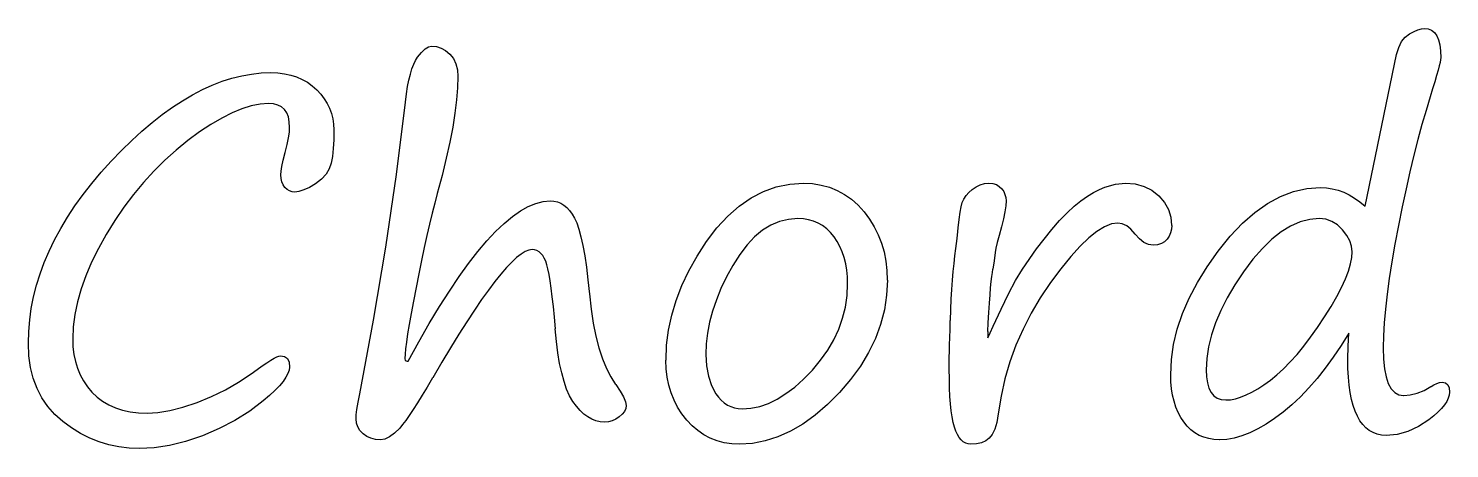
# Model space of a CAD drawing. Extents: x -1 to 127, y -80 to 138.
# Drawn here: x 98.19 to 106.86, y -67.74 to -65.18 of the extents above; entities that cross this region are included whole.
import ezdxf

# ---------------------------------------------------------------- set-up
doc = ezdxf.new("R2010")
doc.units = 0

msp = doc.modelspace()

# ---------------------------------------------------------------- linework, layer by layer
for p, q in [((106.666386, -65.187286), (106.687497, -65.181387)), ((106.687497, -65.181387), (106.705644, -65.179412)), ((106.706, -65.1793), (106.729199, -65.182263)), ((106.729199, -65.182263), (106.749462, -65.190702)), ((106.549095, -65.295738), (106.566395, -65.259873)), ((106.566395, -65.259873), (106.588324, -65.232018)), ((106.588324, -65.232018), (106.614909, -65.211754)), ((106.614909, -65.211754), (106.642341, -65.197417)), ((106.642341, -65.197417), (106.666386, -65.187286)), ((106.749462, -65.190702), (106.766762, -65.204615)), ((106.766762, -65.204615), (106.780676, -65.224455)), ((106.780676, -65.224455), (106.791654, -65.249771)), ((106.791654, -65.249771), (106.799246, -65.280572)), ((100.552186, -65.374668), (100.564434, -65.355675)), ((100.564434, -65.355675), (100.588903, -65.325717)), ((100.588903, -65.325717), (100.610831, -65.304212)), ((100.610831, -65.304212), (100.631095, -65.29154)), ((100.631095, -65.29154), (100.649242, -65.287335)), ((100.65, -65.2873), (100.679958, -65.290263)), ((100.679958, -65.290263), (100.708228, -65.299548)), ((100.708228, -65.299548), (100.735237, -65.315155)), ((100.735237, -65.315155), (100.760975, -65.336661)), ((100.760975, -65.336661), (100.782932, -65.363669)), ((106.344, -66.265), (106.536193, -65.339312)), ((106.536, -65.3392), (106.549095, -65.295738)), ((106.799246, -65.280572), (106.803874, -65.317281)), ((106.803874, -65.317281), (106.805568, -65.359476)), ((100.520944, -65.457791), (100.530229, -65.426146)), ((100.530229, -65.426146), (100.540784, -65.39829)), ((100.540784, -65.39829), (100.552186, -65.374668)), ((100.782932, -65.363669), (100.798539, -65.395738)), ((100.798539, -65.395738), (100.807824, -65.432447)), ((100.807824, -65.432447), (100.810788, -65.473795)), ((106.78897, -65.435023), (106.779685, -65.467512)), ((106.795715, -65.408014), (106.78897, -65.435023)), ((106.800767, -65.386509), (106.795715, -65.408014)), ((106.804153, -65.370055), (106.800767, -65.386509)), ((106.805, -65.3595), (106.804153, -65.370055)), ((99.252048, -65.552756), (99.312384, -65.525324)), ((99.312384, -65.525324), (99.372723, -65.502125)), ((99.372723, -65.502125), (99.432639, -65.483131)), ((99.432639, -65.483131), (99.492131, -65.468371)), ((99.492131, -65.468371), (99.551203, -65.457816)), ((99.551203, -65.457816), (99.610275, -65.451494)), ((99.610275, -65.451494), (99.668926, -65.449519)), ((99.6691, -65.4494), (99.711715, -65.451093)), ((99.711715, -65.451093), (99.75222, -65.455722)), ((99.75222, -65.455722), (99.790619, -65.46416)), ((99.790619, -65.46416), (99.826904, -65.475562)), ((99.826904, -65.475562), (99.860661, -65.490322)), ((99.860661, -65.490322), (99.892307, -65.508046)), ((99.892307, -65.508046), (99.921841, -65.529579)), ((99.921841, -65.529579), (99.949273, -65.554048)), ((100.504067, -65.535007), (100.512082, -65.4945)), ((100.512082, -65.4945), (100.520944, -65.457791)), ((100.81, -65.4738), (100.808024, -65.541734)), ((106.768706, -65.505485), (106.755611, -65.548524)), ((106.779685, -65.467512), (106.768706, -65.505485)), ((99.130528, -65.620686), (99.191288, -65.584401)), ((99.191288, -65.584401), (99.252048, -65.552756)), ((99.949273, -65.554048), (99.973742, -65.580633)), ((99.973742, -65.580633), (99.995275, -65.608488)), ((99.995275, -65.608488), (100.013422, -65.637602)), ((100.491, -65.6291), (100.497322, -65.579731)), ((100.497322, -65.579731), (100.504067, -65.535007)), ((100.802126, -65.615995), (100.792418, -65.696163)), ((100.808024, -65.541734), (100.802126, -65.615995)), ((106.741, -65.5975), (106.715685, -65.679779)), ((106.755611, -65.548524), (106.740428, -65.59747)), ((99.007745, -65.705076), (99.069348, -65.660773)), ((99.069348, -65.660773), (99.130528, -65.620686)), ((99.433637, -65.694957), (99.370346, -65.726603)), ((99.493553, -65.670065), (99.433637, -65.694957)), ((99.550514, -65.652342), (99.493553, -65.670065)), ((99.604946, -65.641787), (99.550514, -65.652342)), ((99.656, -65.6384), (99.604946, -65.641787)), ((99.686115, -65.640456), (99.656157, -65.63848)), ((99.712277, -65.647201), (99.686115, -65.640456)), ((99.734234, -65.658603), (99.712277, -65.647201)), ((99.752381, -65.674633), (99.734234, -65.658603)), ((99.766294, -65.694896), (99.752381, -65.674633)), ((99.776426, -65.719788), (99.766294, -65.694896)), ((100.013422, -65.637602), (100.028182, -65.667137)), ((100.028182, -65.667137), (100.039584, -65.698362)), ((100.039584, -65.698362), (100.047599, -65.730428)), ((100.436207, -66.07044), (100.491903, -65.62909)), ((100.792418, -65.696163), (100.778927, -65.782241)), ((106.715685, -65.679779), (106.690369, -65.766698)), ((98.883694, -65.80634), (98.945718, -65.753599)), ((98.945718, -65.753599), (99.007745, -65.705076)), ((99.304524, -65.76542), (99.235326, -65.811411)), ((99.370346, -65.726603), (99.304524, -65.76542)), ((99.782324, -65.749323), (99.776426, -65.719788)), ((99.7843, -65.7835), (99.782324, -65.749323)), ((99.782515, -65.811826), (99.784209, -65.783556)), ((100.047599, -65.730428), (100.052651, -65.763761)), ((100.052651, -65.763761), (100.054344, -65.797938)), ((100.778927, -65.782241), (100.761204, -65.874222)), ((106.690369, -65.766698), (106.665477, -65.857836)), ((98.758376, -65.924908), (98.821247, -65.863725)), ((98.821247, -65.863725), (98.883694, -65.80634)), ((99.163596, -65.864155), (99.091866, -65.922383)), ((99.235326, -65.811411), (99.163596, -65.864155)), ((99.769025, -65.888198), (99.777464, -65.846847)), ((99.777464, -65.846847), (99.782515, -65.811826)), ((100.053153, -65.859083), (100.05019, -65.913512)), ((100.054, -65.7979), (100.053153, -65.859083)), ((100.761204, -65.874222), (100.739275, -65.972534)), ((106.665477, -65.857836), (106.641009, -65.953616)), ((98.695508, -65.990307), (98.758376, -65.924908)), ((99.091866, -65.922383), (99.022668, -65.984407)), ((99.745384, -65.983536), (99.757209, -65.93628)), ((99.7572, -65.9363), (99.769025, -65.888198)), ((100.045138, -65.96077), (100.03797, -66.001698)), ((100.05019, -65.913512), (100.045138, -65.96077)), ((106.641009, -65.953616), (106.616963, -66.05446)), ((98.634326, -66.057817), (98.695508, -65.990307)), ((99.022668, -65.984407), (98.955999, -66.050653)), ((99.731893, -66.05189), (99.736945, -66.022355)), ((99.736945, -66.022355), (99.745384, -65.983536)), ((100.026145, -66.037563), (100.006304, -66.070052)), ((100.03797, -66.001698), (100.026145, -66.037563)), ((100.739275, -65.972534), (100.71396, -66.076753)), ((98.5242, -66.194105), (98.577365, -66.125751)), ((98.577365, -66.125751), (98.634326, -66.057817)), ((98.892708, -66.120271), (98.831528, -66.193689)), ((98.955999, -66.050653), (98.892708, -66.120271)), ((99.7302, -66.073), (99.731893, -66.05189)), ((99.731939, -66.096204), (99.730246, -66.073005)), ((99.736596, -66.116468), (99.731939, -66.096204)), ((99.744611, -66.134614), (99.736596, -66.116468)), ((99.755589, -66.150221), (99.744611, -66.134614)), ((99.942584, -66.127442), (99.905032, -66.149794)), ((99.978449, -66.100433), (99.942584, -66.127442)), ((100.006304, -66.070052), (99.978449, -66.100433)), ((100.371228, -66.514742), (100.436207, -66.07044)), ((100.71396, -66.076753), (100.684423, -66.187302)), ((102.752608, -66.14681), (102.834041, -66.129933)), ((102.834041, -66.129933), (102.918851, -66.124458)), ((102.918, -66.1245), (102.973697, -66.12704)), ((102.973697, -66.12704), (103.026438, -66.135478)), ((103.026438, -66.135478), (103.076651, -66.148969)), ((103.971671, -66.145559), (103.996563, -66.133734)), ((103.996563, -66.133734), (104.022302, -66.126988)), ((104.022302, -66.126988), (104.048887, -66.124448)), ((104.049, -66.1245), (104.073469, -66.126476)), ((104.073469, -66.126476), (104.095002, -66.132797)), ((104.095002, -66.132797), (104.112726, -66.143776)), ((104.756593, -66.148139), (104.821148, -66.130415)), ((104.821148, -66.130415), (104.883172, -66.124517)), ((104.883, -66.1245), (104.942072, -66.129128)), ((104.942072, -66.129128), (104.99566, -66.143889)), ((106.616963, -66.05446), (106.593341, -66.159523)), ((98.474833, -66.262459), (98.5242, -66.194105)), ((98.831528, -66.193689), (98.773723, -66.270905)), ((99.769079, -66.16247), (99.755589, -66.150221)), ((99.783416, -66.171332), (99.769079, -66.16247)), ((99.799023, -66.176807), (99.783416, -66.171332)), ((99.8159, -66.1785), (99.799023, -66.176807)), ((99.84132, -66.175109), (99.815582, -66.178496)), ((99.871278, -66.165824), (99.84132, -66.175109)), ((99.905032, -66.149794), (99.871278, -66.165824)), ((100.685, -66.1873), (100.669393, -66.245528)), ((102.526024, -66.263695), (102.5986, -66.213482)), ((102.5986, -66.213482), (102.674125, -66.174665)), ((102.674125, -66.174665), (102.752608, -66.14681)), ((103.076651, -66.148969), (103.12433, -66.168386)), ((103.12433, -66.168386), (103.169056, -66.192854)), ((103.169056, -66.192854), (103.211248, -66.222812)), ((103.211248, -66.222812), (103.250912, -66.25868)), ((103.886864, -66.242192), (103.896572, -66.221081)), ((103.896572, -66.221081), (103.909639, -66.200423)), ((103.909639, -66.200423), (103.926939, -66.181006)), ((103.926939, -66.181006), (103.948049, -66.162012)), ((103.948049, -66.162012), (103.971671, -66.145559)), ((104.112726, -66.143776), (104.127486, -66.158536)), ((104.127486, -66.158536), (104.139311, -66.175836)), ((104.139311, -66.175836), (104.147326, -66.19356)), ((104.147326, -66.19356), (104.152378, -66.21213)), ((104.152378, -66.21213), (104.154071, -66.231123)), ((104.610599, -66.231677), (104.649839, -66.203821)), ((104.649839, -66.203821), (104.687392, -66.180623)), ((104.687392, -66.180623), (104.722836, -66.162052)), ((104.722836, -66.162052), (104.756593, -66.148139)), ((104.99566, -66.143889), (105.043339, -66.167934)), ((105.043339, -66.167934), (105.08511, -66.202111)), ((105.08511, -66.202111), (105.119288, -66.242195)), ((105.748259, -66.248133), (105.827163, -66.205938)), ((105.827163, -66.205938), (105.907331, -66.175559)), ((105.907331, -66.175559), (105.989186, -66.157412)), ((105.989186, -66.157412), (106.072309, -66.151514)), ((106.072, -66.1515), (106.108288, -66.153193)), ((106.108288, -66.153193), (106.143729, -66.158668)), ((106.143729, -66.158668), (106.17875, -66.16753)), ((106.17875, -66.16753), (106.213351, -66.179779)), ((106.213351, -66.179779), (106.246684, -66.195809)), ((106.246684, -66.195809), (106.279594, -66.215226)), ((106.279594, -66.215226), (106.312086, -66.238424)), ((106.593341, -66.159523), (106.569719, -66.268808)), ((98.429263, -66.331237), (98.474833, -66.262459)), ((98.773723, -66.270905), (98.718447, -66.351916)), ((100.653786, -66.307975), (100.637756, -66.373798)), ((100.669393, -66.245528), (100.653786, -66.307975)), ((101.142866, -66.327903), (101.191812, -66.293726)), ((101.191812, -66.293726), (101.23949, -66.266717)), ((101.23949, -66.266717), (101.285481, -66.247724)), ((101.285481, -66.247724), (101.330208, -66.236322)), ((101.330208, -66.236322), (101.373667, -66.232512)), ((101.374, -66.2325), (101.395929, -66.234193)), ((101.395929, -66.234193), (101.417039, -66.238822)), ((101.417039, -66.238822), (101.437302, -66.24726)), ((101.437302, -66.24726), (101.456296, -66.258662)), ((101.456296, -66.258662), (101.474019, -66.273422)), ((101.474019, -66.273422), (101.490896, -66.291146)), ((101.490896, -66.291146), (101.506503, -66.312651)), ((102.456405, -66.324875), (102.526024, -66.263695)), ((103.250912, -66.25868), (103.28762, -66.299607)), ((103.28762, -66.299607), (103.320954, -66.344331)), ((103.867475, -66.345143), (103.873374, -66.302107)), ((103.873374, -66.302107), (103.879695, -66.26793)), ((103.879695, -66.26793), (103.886864, -66.242192)), ((104.146832, -66.299131), (104.13797, -66.341746)), ((104.152307, -66.262422), (104.146832, -66.299131)), ((104.154, -66.2312), (104.152307, -66.262422)), ((104.480221, -66.352775), (104.525789, -66.305517)), ((104.525789, -66.305517), (104.569251, -66.26501)), ((104.569251, -66.26501), (104.610599, -66.231677)), ((105.119288, -66.242195), (105.14418, -66.285654)), ((105.14418, -66.285654), (105.158516, -66.332489)), ((105.595094, -66.369228), (105.671043, -66.302562)), ((105.671043, -66.302562), (105.748259, -66.248133)), ((106.312086, -66.238424), (106.343729, -66.26501)), ((106.569719, -66.268808), (106.546521, -66.383153)), ((98.387912, -66.400011), (98.429263, -66.331237)), ((98.718447, -66.351916), (98.665706, -66.436727)), ((100.637756, -66.373798), (100.621726, -66.44384)), ((101.040335, -66.419885), (101.092232, -66.370095)), ((101.092232, -66.370095), (101.142866, -66.327903)), ((101.506503, -66.312651), (101.521263, -66.33712)), ((101.521263, -66.33712), (101.535177, -66.367078)), ((101.535177, -66.367078), (101.548244, -66.405051)), ((102.390159, -66.397448), (102.456405, -66.324875)), ((102.719289, -66.380547), (102.669076, -66.41177)), ((102.77203, -66.358195), (102.719289, -66.380547)), ((102.82646, -66.345128), (102.77203, -66.358195)), ((102.883, -66.3405), (102.82646, -66.345128)), ((102.917498, -66.342241), (102.883741, -66.340548)), ((102.949564, -66.347293), (102.917498, -66.342241)), ((102.979945, -66.356155), (102.949564, -66.347293)), ((103.008636, -66.36798), (102.979945, -66.356155)), ((103.035221, -66.383587), (103.008636, -66.36798)), ((103.060113, -66.40258), (103.035221, -66.383587)), ((103.320954, -66.344331), (103.349644, -66.391169)), ((103.349644, -66.391169), (103.374113, -66.440112)), ((103.857313, -66.441812), (103.86197, -66.396245)), ((103.862, -66.3962), (103.867475, -66.345143)), ((104.126, -66.3903), (104.11124, -66.443042)), ((104.13797, -66.341746), (104.125721, -66.390272)), ((104.43254, -66.407204), (104.480221, -66.352775)), ((104.753985, -66.390275), (104.707994, -66.418546)), ((104.79618, -66.372975), (104.753985, -66.390275)), ((104.835, -66.3675), (104.79618, -66.372975)), ((104.862667, -66.371712), (104.835235, -66.367507)), ((104.889676, -66.384383), (104.862667, -66.371712)), ((104.915838, -66.405466), (104.889676, -66.384383)), ((105.158516, -66.332489), (105.163568, -66.382699)), ((105.164, -66.3827), (105.162307, -66.405052)), ((105.520413, -66.447709), (105.595094, -66.369228)), ((105.889739, -66.386051), (105.832355, -66.421492)), ((105.947967, -66.360735), (105.889739, -66.386051)), ((106.005772, -66.345552), (105.947967, -66.360735)), ((106.064, -66.3405), (106.005772, -66.345552)), ((106.104639, -66.344734), (106.063711, -66.340529)), ((106.141771, -66.357801), (106.104639, -66.344734)), ((106.175948, -66.379306), (106.141771, -66.357801)), ((106.206749, -66.409264), (106.175948, -66.379306)), ((106.546521, -66.383153), (106.524987, -66.496654)), ((98.317026, -66.538407), (98.350359, -66.469209)), ((98.350359, -66.469209), (98.387912, -66.400011)), ((98.665706, -66.436727), (98.617604, -66.522381)), ((100.621726, -66.44384), (100.605272, -66.51768)), ((100.931894, -66.541825), (100.986746, -66.476846)), ((100.986746, -66.476846), (101.040335, -66.419885)), ((101.548244, -66.405051), (101.560492, -66.451044)), ((101.560492, -66.451044), (101.57274, -66.50505)), ((102.269063, -66.570022), (102.326868, -66.480992)), ((102.326868, -66.480992), (102.390159, -66.397448)), ((102.620553, -66.451856), (102.574139, -66.501223)), ((102.669076, -66.41177), (102.620553, -66.451856)), ((103.083312, -66.425355), (103.060113, -66.40258)), ((103.104845, -66.451094), (103.083312, -66.425355)), ((103.124262, -66.479785), (103.104845, -66.451094)), ((103.140716, -66.510586), (103.124262, -66.479785)), ((103.374113, -66.440112), (103.393953, -66.491168)), ((103.85054, -66.505953), (103.853503, -66.478521)), ((103.853503, -66.478521), (103.857313, -66.441812)), ((104.11124, -66.443042), (104.099838, -66.486501)), ((104.339291, -66.525348), (104.43254, -66.407204)), ((104.658628, -66.45863), (104.605463, -66.509684)), ((104.707994, -66.418546), (104.658628, -66.45863)), ((104.942, -66.435), (104.915838, -66.405466)), ((104.968031, -66.464569), (104.942292, -66.435032)), ((104.994616, -66.485651), (104.968031, -66.464569)), ((105.120538, -66.481844), (105.101544, -66.493246)), ((105.136145, -66.465814), (105.120538, -66.481844)), ((105.148393, -66.446821), (105.136145, -66.465814)), ((105.157255, -66.426557), (105.148393, -66.446821)), ((105.162307, -66.405052), (105.157255, -66.426557)), ((105.447416, -66.538426), (105.520413, -66.447709)), ((105.774548, -66.467062), (105.717166, -66.522759)), ((105.832355, -66.421492), (105.774548, -66.467062)), ((106.232065, -66.443021), (106.206749, -66.409264)), ((106.250635, -66.476775), (106.232065, -66.443021)), ((106.26119, -66.509687), (106.250635, -66.476775)), ((98.287492, -66.608029), (98.317026, -66.538407)), ((98.617604, -66.522381), (98.576253, -66.606771)), ((100.296546, -66.961155), (100.371228, -66.514742)), ((100.605272, -66.51768), (100.588819, -66.595317)), ((100.875356, -66.614401), (100.931894, -66.541825)), ((101.195916, -66.556932), (101.168484, -66.578437)), ((101.220384, -66.541748), (101.195916, -66.556932)), ((101.24316, -66.532463), (101.220384, -66.541748)), ((101.263, -66.5295), (101.24316, -66.532463)), ((101.278452, -66.530807), (101.263268, -66.529678)), ((101.292365, -66.535436), (101.278452, -66.530807)), ((101.30546, -66.542604), (101.292365, -66.535436)), ((101.317285, -66.552736), (101.30546, -66.542604)), ((101.32784, -66.565803), (101.317285, -66.552736)), ((101.337549, -66.58141), (101.32784, -66.565803)), ((101.57274, -66.50505), (101.583719, -66.567077)), ((101.583719, -66.567077), (101.594274, -66.637119)), ((102.218853, -66.659895), (102.269063, -66.570022)), ((102.529415, -66.559027), (102.48722, -66.626117)), ((102.574139, -66.501223), (102.529415, -66.559027)), ((103.155052, -66.543496), (103.140716, -66.510586)), ((103.166454, -66.57852), (103.155052, -66.543496)), ((103.393953, -66.491168), (103.40956, -66.544333)), ((103.40956, -66.544333), (103.420538, -66.599607)), ((103.83638, -66.613899), (103.841855, -66.567485)), ((103.841855, -66.567485), (103.848177, -66.524025)), ((103.848, -66.5241), (103.85054, -66.505953)), ((104.088, -66.5477), (104.082102, -66.59791)), ((104.092246, -66.521522), (104.087618, -66.547684)), ((104.099838, -66.486501), (104.092246, -66.521522)), ((104.253639, -66.648975), (104.339291, -66.525348)), ((104.605463, -66.509684), (104.548923, -66.572131)), ((105.022886, -66.498295), (104.994616, -66.485651)), ((105.052, -66.5025), (105.022886, -66.498295)), ((105.078346, -66.500415), (105.05176, -66.50239)), ((105.101544, -66.493246), (105.078346, -66.500415)), ((105.379482, -66.63505), (105.447416, -66.538426)), ((105.717166, -66.522759), (105.659782, -66.588581)), ((106.265, -66.5426), (106.26119, -66.509687)), ((106.263182, -66.578084), (106.265722, -66.542643)), ((106.524987, -66.496654), (106.506417, -66.604248)), ((98.261753, -66.67765), (98.287492, -66.608029)), ((98.576253, -66.606771), (98.540811, -66.689047)), ((100.588819, -66.595317), (100.571942, -66.676752)), ((100.817549, -66.694989), (100.875356, -66.614401)), ((101.107301, -66.639626), (101.072703, -66.679289)), ((101.138946, -66.605869), (101.107301, -66.639626)), ((101.168484, -66.578437), (101.138946, -66.605869)), ((101.345987, -66.600403), (101.337549, -66.58141)), ((101.353156, -66.621937), (101.345987, -66.600403)), ((101.359901, -66.648099), (101.353156, -66.621937)), ((101.366646, -66.681011), (101.359901, -66.648099)), ((101.594274, -66.637119), (101.603982, -66.714755)), ((102.48722, -66.626117), (102.448401, -66.697003)), ((103.175739, -66.615649), (103.166454, -66.57852)), ((103.182061, -66.654889), (103.175739, -66.615649)), ((103.185871, -66.696241), (103.182061, -66.654889)), ((103.420538, -66.599607), (103.427284, -66.656991)), ((103.831328, -66.663689), (103.83638, -66.613899)), ((104.072, -66.6502), (104.068613, -66.66877)), ((104.082102, -66.59791), (104.072393, -66.650231)), ((104.212288, -66.718173), (104.253639, -66.648975)), ((104.488587, -66.646392), (104.424872, -66.731623)), ((104.548923, -66.572131), (104.488587, -66.646392)), ((105.320834, -66.730831), (105.379482, -66.63505)), ((105.659782, -66.588581), (105.602398, -66.66453)), ((106.241677, -66.660783), (106.255167, -66.617324)), ((106.255167, -66.617324), (106.263182, -66.578084)), ((106.506417, -66.604248), (106.490387, -66.706359)), ((98.240219, -66.747692), (98.261753, -66.67765)), ((98.540811, -66.689047), (98.512118, -66.769639)), ((100.571942, -66.676752), (100.555065, -66.761983)), ((100.758477, -66.782755), (100.817549, -66.694989)), ((101.035995, -66.72528), (100.997175, -66.777178)), ((101.072703, -66.679289), (101.035995, -66.72528)), ((101.373391, -66.720252), (101.366646, -66.681011)), ((101.379713, -66.765822), (101.373391, -66.720252)), ((101.603982, -66.714755), (101.613268, -66.800833)), ((102.176658, -66.749769), (102.218853, -66.659895)), ((102.448401, -66.697003), (102.415068, -66.767045)), ((103.183815, -66.810959), (103.187202, -66.73965)), ((103.187, -66.7397), (103.185871, -66.696241)), ((103.43, -66.7165), (103.425372, -66.808061)), ((103.427284, -66.656991), (103.429259, -66.716483)), ((103.82289, -66.773394), (103.8267, -66.716854)), ((103.8267, -66.716854), (103.831328, -66.663689)), ((104.061445, -66.725308), (104.057635, -66.76286)), ((104.064832, -66.693662), (104.061445, -66.725308)), ((104.068613, -66.66877), (104.064832, -66.693662)), ((104.168828, -66.799188), (104.212288, -66.718173)), ((104.424872, -66.731623), (104.362425, -66.823608)), ((105.271044, -66.826191), (105.320834, -66.730831)), ((105.602398, -66.66453), (105.548809, -66.744698)), ((106.199484, -66.760363), (106.22353, -66.708465)), ((106.22353, -66.708465), (106.241677, -66.660783)), ((106.490387, -66.706359), (106.477743, -66.802563)), ((98.208582, -66.88862), (98.222496, -66.818154)), ((98.222496, -66.818154), (98.240219, -66.747692)), ((98.512118, -66.769639), (98.489766, -66.848963)), ((100.555065, -66.761983), (100.539035, -66.845106)), ((100.697717, -66.878112), (100.758477, -66.782755)), ((100.997175, -66.777178), (100.955403, -66.835406)), ((101.386458, -66.81814), (101.379713, -66.765822)), ((101.39278, -66.876792), (101.386458, -66.81814)), ((101.613, -66.8008), (101.623132, -66.893202)), ((102.141637, -66.839642), (102.176658, -66.749769)), ((102.415068, -66.767045), (102.386797, -66.836666)), ((103.173683, -66.881001), (103.183815, -66.810959)), ((103.425372, -66.808061), (103.411881, -66.897935)), ((103.819503, -66.832886), (103.82289, -66.773394)), ((104.054248, -66.806743), (104.050438, -66.856953)), ((104.057635, -66.76286), (104.054248, -66.806743)), ((104.123258, -66.892437), (104.168828, -66.799188)), ((104.362425, -66.823608), (104.306728, -66.918121)), ((105.23054, -66.920704), (105.271044, -66.826191)), ((105.502398, -66.823602), (105.463158, -66.900818)), ((105.548809, -66.744698), (105.502398, -66.823602)), ((106.135773, -66.876395), (106.17037, -66.81648)), ((106.17037, -66.81648), (106.199484, -66.760363)), ((106.477743, -66.802563), (106.467612, -66.892857)), ((98.198874, -66.959505), (98.208582, -66.88862)), ((98.489766, -66.848963), (98.473735, -66.926179)), ((100.539035, -66.845106), (100.525121, -66.919787)), ((100.635693, -66.981487), (100.697717, -66.878112)), ((100.911521, -66.899541), (100.86553, -66.970006)), ((100.955403, -66.835406), (100.911521, -66.899541)), ((101.398678, -66.94177), (101.39278, -66.876792)), ((101.623132, -66.893202), (101.636227, -66.978857)), ((102.114629, -66.93036), (102.141637, -66.839642)), ((102.363599, -66.90502), (102.345452, -66.972531)), ((102.386797, -66.836666), (102.363599, -66.90502)), ((103.156807, -66.948932), (103.173683, -66.881001)), ((103.411881, -66.897935), (103.388683, -66.986121)), ((103.814, -66.962), (103.81654, -66.895757)), ((103.81654, -66.895757), (103.819503, -66.832886)), ((104.047052, -66.913494), (104.043242, -66.976361)), ((104.050438, -66.856953), (104.047052, -66.913494)), ((104.076, -66.9975), (104.123258, -66.892437)), ((105.463158, -66.900818), (105.431089, -66.976343)), ((106.096109, -66.94053), (106.135773, -66.876395)), ((106.467612, -66.892857), (106.460443, -66.977668)), ((98.192976, -67.030391), (98.198874, -66.959505)), ((98.46445, -67.001707), (98.461064, -67.075545)), ((98.473735, -66.926179), (98.46445, -67.001707)), ((100.213, -67.4101), (100.296546, -66.961155)), ((100.513296, -66.986457), (100.504011, -67.044261)), ((100.525121, -66.919787), (100.513296, -66.986457)), ((100.571979, -67.092036), (100.635693, -66.981487)), ((100.86553, -66.970006), (100.817007, -67.046375)), ((101.405, -67.0135), (101.398678, -66.94177)), ((101.636227, -66.978857), (101.651834, -67.05776)), ((102.095635, -67.021498), (102.114629, -66.93036)), ((102.345452, -66.972531), (102.332357, -67.039197)), ((103.133608, -67.015598), (103.156807, -66.948932)), ((103.388683, -66.986121), (103.357037, -67.072619)), ((103.81208, -67.016879), (103.813773, -66.962027)), ((104.043, -66.9764), (104.041589, -67.030022)), ((104.057607, -67.037998), (104.076177, -66.997494)), ((104.306728, -66.918121), (104.257362, -67.014745)), ((105.198471, -67.014797), (105.23054, -66.920704)), ((105.431089, -66.976343), (105.406197, -67.050184)), ((106.053914, -67.004665), (106.096109, -66.94053)), ((106.460443, -66.977668), (106.455815, -67.056571)), ((98.191, -67.1017), (98.192976, -67.030391)), ((98.461, -67.0755), (98.462693, -67.123181)), ((100.504011, -67.044261), (100.496419, -67.094051)), ((100.817007, -67.046375), (100.765951, -67.129078)), ((101.411377, -67.090037), (101.404631, -67.013664)), ((101.420238, -67.160078), (101.411377, -67.090037)), ((101.651834, -67.05776), (101.670404, -67.129913)), ((102.08381, -67.112639), (102.095635, -67.021498)), ((102.332357, -67.039197), (102.324765, -67.10544)), ((103.066521, -67.143868), (103.10323, -67.08058)), ((103.10323, -67.08058), (103.133608, -67.015598)), ((103.357037, -67.072619), (103.315686, -67.157429)), ((103.809822, -67.111816), (103.810951, -67.066669)), ((103.810951, -67.066669), (103.81208, -67.016879)), ((104.042, -67.0301), (104.042, -67.0687)), ((104.042, -67.0688), (104.057607, -67.037998)), ((104.257362, -67.014745), (104.214326, -67.113904)), ((105.176119, -67.108469), (105.198471, -67.014797)), ((105.406197, -67.050184), (105.388474, -67.122757)), ((105.970371, -67.119013), (106.011722, -67.06416)), ((106.011722, -67.06416), (106.053914, -67.004665)), ((106.245, -67.0397), (106.197321, -67.115652)), ((106.239693, -67.119876), (106.245168, -67.039705)), ((106.455815, -67.056571), (106.454686, -67.129988)), ((98.19439, -67.177598), (98.191003, -67.101649)), ((98.462693, -67.123181), (98.468168, -67.169172)), ((98.468168, -67.169172), (98.477454, -67.212632)), ((100.487981, -67.168733), (100.486852, -67.193625)), ((100.490944, -67.135823), (100.487981, -67.168733)), ((100.496419, -67.094051), (100.490944, -67.135823)), ((100.507, -67.2106), (100.571979, -67.092036)), ((100.765951, -67.129078), (100.712365, -67.217684)), ((101.430793, -67.224634), (101.420238, -67.160078)), ((101.670404, -67.129913), (101.691909, -67.195736)), ((102.08, -67.2042), (102.08381, -67.112639)), ((102.324765, -67.10544), (102.322225, -67.170419)), ((102.323, -67.1705), (102.32681, -67.240121)), ((103.022638, -67.205471), (103.066521, -67.143868)), ((103.315686, -67.157429), (103.265476, -67.240973)), ((103.807847, -67.186077), (103.808693, -67.15148)), ((103.808693, -67.15148), (103.809822, -67.111816)), ((104.214326, -67.113904), (104.177615, -67.215168)), ((105.162628, -67.201295), (105.176119, -67.108469)), ((105.388474, -67.122757), (105.377495, -67.193643)), ((105.887671, -67.215637), (105.92902, -67.169644)), ((105.92902, -67.169644), (105.970371, -67.119013)), ((106.197321, -67.115652), (106.14922, -67.186958)), ((106.238, -67.1992), (106.239693, -67.119876)), ((106.454, -67.13), (106.455976, -67.197931)), ((98.204099, -67.248907), (98.19439, -67.177598)), ((98.220552, -67.315573), (98.204099, -67.248907)), ((98.477454, -67.212632), (98.49052, -67.254403)), ((98.49052, -67.254403), (98.506974, -67.293644)), ((99.5501, -67.2878), (99.585541, -67.262061)), ((99.585541, -67.262061), (99.61761, -67.239709)), ((99.61761, -67.239709), (99.645466, -67.220716)), ((99.645466, -67.220716), (99.669511, -67.205109)), ((99.669511, -67.205109), (99.689774, -67.193284)), ((99.689774, -67.193284), (99.706228, -67.184422)), ((99.706228, -67.184422), (99.718871, -67.17937)), ((99.718871, -67.17937), (99.727733, -67.177677)), ((99.7277, -67.1776), (99.752592, -67.181805)), ((99.752592, -67.181805), (99.770315, -67.1949)), ((99.770315, -67.1949), (99.780871, -67.216406)), ((99.780871, -67.216406), (99.784257, -67.246784)), ((99.7843, -67.2468), (99.78176, -67.265793)), ((100.486, -67.1937), (100.48981, -67.206344)), ((100.48981, -67.206344), (100.501635, -67.210549)), ((100.502, -67.2107), (100.507, -67.2107)), ((100.712365, -67.217684), (100.656669, -67.312621)), ((101.443437, -67.282862), (101.430793, -67.224634)), ((101.691909, -67.195736), (101.715955, -67.255228)), ((101.715955, -67.255228), (101.742963, -67.307549)), ((102.081584, -67.257483), (102.079609, -67.204318)), ((102.087483, -67.308958), (102.081584, -67.257483)), ((102.32681, -67.240121), (102.338212, -67.302992)), ((102.972425, -67.265387), (103.022638, -67.205471)), ((103.265476, -67.240973), (103.205981, -67.322408)), ((103.807, -67.240083), (103.807564, -67.215615)), ((103.807, -67.2595), (103.807, -67.240083)), ((103.808089, -67.319408), (103.807525, -67.259493)), ((103.807564, -67.215615), (103.807847, -67.186077)), ((104.177615, -67.215168), (104.147236, -67.318543)), ((105.158, -67.2937), (105.162628, -67.201295)), ((105.374, -67.2633), (105.375693, -67.306336)), ((105.377495, -67.193643), (105.374109, -67.263264)), ((105.806236, -67.294118), (105.846744, -67.256986)), ((105.846744, -67.256986), (105.887671, -67.215637)), ((106.099853, -67.254048), (106.050484, -67.316495)), ((106.14922, -67.186958), (106.099853, -67.254048)), ((106.238698, -67.255274), (106.237852, -67.199157)), ((106.241662, -67.308016), (106.238698, -67.255274)), ((106.455976, -67.197931), (106.461874, -67.257003)), ((106.461874, -67.257003), (106.471582, -67.307216)), ((98.243751, -67.377597), (98.220552, -67.315573)), ((98.506974, -67.293644), (98.527237, -67.331196)), ((98.527237, -67.331196), (98.551283, -67.36664)), ((99.392659, -67.386471), (99.47325, -67.339634)), ((99.47325, -67.339634), (99.550042, -67.287736)), ((99.744225, -67.334148), (99.721449, -67.360733)), ((99.761525, -67.309256), (99.744225, -67.334148)), ((99.774168, -67.28648), (99.761525, -67.309256)), ((99.78176, -67.265793), (99.774168, -67.28648)), ((100.656, -67.3127), (100.62309, -67.368817)), ((101.457774, -67.335183), (101.443437, -67.282862)), ((101.473804, -67.381597), (101.457774, -67.335183)), ((101.742963, -67.307549), (101.772501, -67.35354)), ((102.097191, -67.357904), (102.087483, -67.308958)), ((102.338212, -67.302992), (102.357205, -67.359529)), ((102.865254, -67.368762), (102.91884, -67.320663)), ((102.91884, -67.320663), (102.972425, -67.265387)), ((103.205981, -67.322408), (103.137206, -67.402153)), ((103.809783, -67.374684), (103.808089, -67.319408)), ((104.147236, -67.318543), (104.123191, -67.42445)), ((105.159629, -67.337545), (105.1585, -67.293662)), ((105.163439, -67.379316), (105.159629, -67.337545)), ((105.375693, -67.306336), (105.381592, -67.343891)), ((105.381592, -67.343891), (105.390877, -67.375537)), ((105.726912, -67.354877), (105.766152, -67.326607)), ((105.766152, -67.326607), (105.806236, -67.294118)), ((106.050484, -67.316495), (105.999853, -67.3743)), ((106.24629, -67.356961), (106.241662, -67.308016)), ((106.471582, -67.307216), (106.485073, -67.348143)), ((106.485073, -67.348143), (106.502796, -67.379789)), ((106.763723, -67.354375), (106.781024, -67.34636)), ((106.781024, -67.34636), (106.797477, -67.341308)), ((106.797477, -67.341308), (106.813507, -67.339615)), ((106.813, -67.3397), (106.833264, -67.34351)), ((106.833264, -67.34351), (106.8476, -67.354488)), ((98.273288, -67.434981), (98.243751, -67.377597)), ((98.309153, -67.488146), (98.273288, -67.434981)), ((98.551283, -67.36664), (98.578715, -67.399974)), ((98.578715, -67.399974), (98.609516, -67.429931)), ((98.609516, -67.429931), (98.643694, -67.456093)), ((99.220085, -67.463264), (99.308269, -67.427399)), ((99.308269, -67.427399), (99.392659, -67.386471)), ((99.661107, -67.420225), (99.623555, -67.452715)), ((99.694017, -67.389424), (99.661107, -67.420225)), ((99.721449, -67.360733), (99.694017, -67.389424)), ((100.201926, -67.462039), (100.212058, -67.410138)), ((100.592709, -67.41945), (100.564018, -67.465441)), ((100.62309, -67.368817), (100.592709, -67.41945)), ((101.491951, -67.422102), (101.473804, -67.381597)), ((101.512214, -67.456702), (101.491951, -67.422102)), ((101.773, -67.3536), (101.800855, -67.394528)), ((101.800855, -67.394528), (101.820695, -67.429549)), ((101.820695, -67.429549), (101.832944, -67.458663)), ((102.111105, -67.404741), (102.097191, -67.357904)), ((102.128828, -67.449465), (102.111105, -67.404741)), ((102.357205, -67.359529), (102.383791, -67.409319)), ((102.383791, -67.409319), (102.399397, -67.430824)), ((102.399397, -67.430824), (102.416698, -67.449818)), ((102.758504, -67.442603), (102.811666, -67.40927)), ((102.811666, -67.40927), (102.865254, -67.368762)), ((103.137206, -67.402153), (103.063786, -67.475993)), ((103.811758, -67.425738), (103.809783, -67.374684)), ((103.815568, -67.472153), (103.811758, -67.425738)), ((104.123191, -67.42445), (104.105891, -67.532891)), ((105.169761, -67.418556), (105.163439, -67.379316)), ((105.178199, -67.455688), (105.169761, -67.418556)), ((105.390877, -67.375537), (105.403972, -67.401699)), ((105.403972, -67.401699), (105.420849, -67.421962)), ((105.420849, -67.421962), (105.441112, -67.436299)), ((105.441112, -67.436299), (105.465581, -67.444738)), ((105.553072, -67.440108), (105.584718, -67.430823)), ((105.584718, -67.430823), (105.618051, -67.417333)), ((105.618051, -67.417333), (105.652651, -67.400456)), ((105.652651, -67.400456), (105.688936, -67.379769)), ((105.688936, -67.379769), (105.726912, -67.354877)), ((105.948797, -67.427885), (105.896899, -67.476831)), ((105.999853, -67.3743), (105.948797, -67.427885)), ((106.252612, -67.402532), (106.24629, -67.356961)), ((106.260627, -67.444304), (106.252612, -67.402532)), ((106.502796, -67.379789), (106.524301, -67.402564)), ((106.524301, -67.402564), (106.549617, -67.416055)), ((106.549617, -67.416055), (106.578731, -67.420683)), ((106.579, -67.4207), (106.619504, -67.417313)), ((106.619504, -67.417313), (106.660856, -67.407182)), ((106.660856, -67.407182), (106.703051, -67.389881)), ((106.703051, -67.389881), (106.745666, -67.366259)), ((106.746, -67.3662), (106.763723, -67.354375)), ((106.8476, -67.354488), (106.856039, -67.373482)), ((106.857024, -67.41817), (106.851126, -67.437587)), ((106.856039, -67.373482), (106.859002, -67.399644)), ((106.859, -67.3996), (106.857024, -67.41817)), ((98.351768, -67.536248), (98.309153, -67.488146)), ((98.643694, -67.456093), (98.681249, -67.478445)), ((98.681249, -67.478445), (98.721753, -67.496592)), ((98.721753, -67.496592), (98.765213, -67.510506)), ((98.765213, -67.510506), (98.811627, -67.520638)), ((98.811627, -67.520638), (98.861417, -67.526536)), ((98.980843, -67.524467), (99.05384, -67.512218)), ((99.05384, -67.512218), (99.133587, -67.491955)), ((99.133587, -67.491955), (99.220085, -67.463264)), ((99.540432, -67.516006), (99.450558, -67.57297)), ((99.623555, -67.452715), (99.540432, -67.516006)), ((100.190129, -67.538831), (100.194757, -67.505075)), ((100.194757, -67.505075), (100.201926, -67.462039)), ((100.537856, -67.506372), (100.514234, -67.542237)), ((100.564018, -67.465441), (100.537856, -67.506372)), ((101.53372, -67.486237), (101.512214, -67.456702)), ((101.555648, -67.511975), (101.53372, -67.486237)), ((101.578847, -67.533481), (101.555648, -67.511975)), ((101.826445, -67.51817), (101.81335, -67.535471)), ((101.83446, -67.50087), (101.826445, -67.51817)), ((101.832944, -67.458663), (101.836754, -67.482285)), ((101.837, -67.4823), (101.83446, -67.50087)), ((102.150785, -67.49166), (102.128828, -67.449465)), ((102.176524, -67.532167), (102.150785, -67.49166)), ((102.416698, -67.449818), (102.434845, -67.465425)), ((102.434845, -67.465425), (102.454685, -67.47852)), ((102.454685, -67.47852), (102.475372, -67.488652)), ((102.475372, -67.488652), (102.4973, -67.49582)), ((102.4973, -67.49582), (102.520499, -67.500448)), ((102.520499, -67.500448), (102.544967, -67.501577)), ((102.545, -67.5017), (102.598165, -67.49789)), ((102.598165, -67.49789), (102.651753, -67.486912)), ((102.651753, -67.486912), (102.704916, -67.468341)), ((102.704916, -67.468341), (102.758504, -67.442603)), ((103.063786, -67.475993), (102.989525, -67.540128)), ((103.819773, -67.513924), (103.815568, -67.472153)), ((103.825249, -67.551477), (103.819773, -67.513924)), ((105.189601, -67.490709), (105.178199, -67.455688)), ((105.203091, -67.523619), (105.189601, -67.490709)), ((105.219545, -67.554), (105.203091, -67.523619)), ((105.465581, -67.444738), (105.493436, -67.447701)), ((105.494, -67.4477), (105.522694, -67.446007)), ((105.522694, -67.446007), (105.553072, -67.440108)), ((105.844157, -67.521557), (105.791836, -67.561218)), ((105.896899, -67.476831), (105.844157, -67.521557)), ((106.270759, -67.482279), (106.260627, -67.444304)), ((106.282584, -67.516877), (106.270759, -67.482279)), ((106.296497, -67.547679), (106.282584, -67.516877)), ((106.787852, -67.521972), (106.762113, -67.544747)), ((106.809357, -67.49962), (106.787852, -67.521972)), ((106.827504, -67.478114), (106.809357, -67.49962)), ((106.841418, -67.457427), (106.827504, -67.478114)), ((106.851126, -67.437587), (106.841418, -67.457427)), ((98.401135, -67.579707), (98.351768, -67.536248)), ((98.4543, -67.618524), (98.401135, -67.579707)), ((98.861417, -67.526536), (98.914582, -67.528512)), ((98.9146, -67.5287), (98.980843, -67.524467)), ((99.450558, -67.57297), (99.354778, -67.622756)), ((100.189, -67.5633), (100.190129, -67.538831)), ((100.1916, -67.589128), (100.18906, -67.56339)), ((100.200039, -67.61275), (100.1916, -67.589128)), ((100.472889, -67.598354), (100.455589, -67.619041)), ((100.492306, -67.572615), (100.472889, -67.598354)), ((100.514234, -67.542237), (100.492306, -67.572615)), ((101.602469, -67.551204), (101.578847, -67.533481)), ((101.626937, -67.565118), (101.602469, -67.551204)), ((101.652253, -67.574826), (101.626937, -67.565118)), ((101.677991, -67.580724), (101.652253, -67.574826)), ((101.705, -67.5827), (101.677991, -67.580724)), ((101.728994, -67.580598), (101.705372, -67.582573)), ((101.751769, -67.574699), (101.728994, -67.580598)), ((101.773698, -67.564991), (101.751769, -67.574699)), ((101.79478, -67.551501), (101.773698, -67.564991)), ((101.81335, -67.535471), (101.79478, -67.551501)), ((102.206061, -67.57014), (102.176524, -67.532167)), ((102.238971, -67.604741), (102.206061, -67.57014)), ((102.273995, -67.634699), (102.238971, -67.604741)), ((102.91442, -67.594557), (102.838892, -67.638863)), ((102.989525, -67.540128), (102.91442, -67.594557)), ((103.83157, -67.584387), (103.825249, -67.551477)), ((103.838739, -67.61308), (103.83157, -67.584387)), ((104.097138, -67.584374), (104.085313, -67.62657)), ((104.106, -67.5329), (104.097138, -67.584374)), ((105.238115, -67.58227), (105.219545, -67.554)), ((105.258802, -67.607586), (105.238115, -67.58227)), ((105.281577, -67.629514), (105.258802, -67.607586)), ((105.740359, -67.595398), (105.690149, -67.624512)), ((105.791836, -67.561218), (105.740359, -67.595398)), ((106.312104, -67.574687), (106.296497, -67.547679)), ((106.329404, -67.598309), (106.312104, -67.574687)), ((106.348398, -67.618149), (106.329404, -67.598309)), ((106.668441, -67.610141), (106.603885, -67.639678)), ((106.732155, -67.568369), (106.668441, -67.610141)), ((106.762113, -67.544747), (106.732155, -67.568369)), ((98.509152, -67.651857), (98.4543, -67.618524)), ((98.565269, -67.680128), (98.509152, -67.651857)), ((98.623077, -67.703326), (98.565269, -67.680128)), ((99.25267, -67.665795), (99.149715, -67.700396)), ((99.354778, -67.622756), (99.25267, -67.665795)), ((100.213105, -67.634707), (100.200039, -67.61275)), ((100.232099, -67.654124), (100.213105, -67.634707)), ((100.254874, -67.670154), (100.232099, -67.654124)), ((100.28019, -67.681556), (100.254874, -67.670154)), ((100.307622, -67.688724), (100.28019, -67.681556)), ((100.338, -67.6907), (100.307622, -67.688724)), ((100.365294, -67.686105), (100.337862, -67.690762)), ((100.393985, -67.672615), (100.365294, -67.686105)), ((100.423946, -67.650263), (100.393985, -67.672615)), ((100.455589, -67.619041), (100.423946, -67.650263)), ((102.310703, -67.660014), (102.273995, -67.634699)), ((102.349943, -67.680701), (102.310703, -67.660014)), ((102.391292, -67.697154), (102.349943, -67.680701)), ((102.762099, -67.673461), (102.684886, -67.69793)), ((102.838892, -67.638863), (102.762099, -67.673461)), ((103.847177, -67.637549), (103.838739, -67.61308)), ((103.856886, -67.658631), (103.847177, -67.637549)), ((103.867441, -67.676778), (103.856886, -67.658631)), ((103.879689, -67.691538), (103.867441, -67.676778)), ((103.892756, -67.70294), (103.879689, -67.691538)), ((104.051559, -67.681834), (104.029631, -67.697441)), ((104.07013, -67.659059), (104.051559, -67.681834)), ((104.085313, -67.62657), (104.07013, -67.659059)), ((105.306046, -67.648508), (105.281577, -67.629514)), ((105.332208, -67.663691), (105.306046, -67.648508)), ((105.360063, -67.675516), (105.332208, -67.663691)), ((105.390021, -67.683955), (105.360063, -67.675516)), ((105.42167, -67.689007), (105.390021, -67.683955)), ((105.455, -67.6907), (105.42167, -67.689007)), ((105.499432, -67.688209), (105.454282, -67.690749)), ((105.545422, -67.680194), (105.499432, -67.688209)), ((105.592681, -67.667127), (105.545422, -67.680194)), ((105.64078, -67.648557), (105.592681, -67.667127)), ((105.690149, -67.624512), (105.64078, -67.648557)), ((106.36948, -67.634603), (106.348398, -67.618149)), ((106.392255, -67.647246), (106.36948, -67.634603)), ((106.417147, -67.656532), (106.392255, -67.647246)), ((106.443733, -67.662007), (106.417147, -67.656532)), ((106.472, -67.6637), (106.443733, -67.662007)), ((106.538483, -67.657825), (106.472237, -67.663723)), ((106.603885, -67.639678), (106.538483, -67.657825)), ((98.682149, -67.721473), (98.623077, -67.703326)), ((98.742485, -67.734568), (98.682149, -67.721473)), ((98.804512, -67.74216), (98.742485, -67.734568)), ((98.8678, -67.7447), (98.804512, -67.74216)), ((98.95731, -67.739624), (98.867857, -67.744676)), ((99.051403, -67.724864), (98.95731, -67.739624)), ((99.149715, -67.700396), (99.051403, -67.724864)), ((102.434754, -67.708556), (102.391292, -67.697154)), ((102.480321, -67.715724), (102.434754, -67.708556)), ((102.528, -67.7177), (102.480321, -67.715724)), ((102.607247, -67.71269), (102.528343, -67.71777)), ((102.684886, -67.69793), (102.607247, -67.71269)), ((103.907516, -67.710955), (103.892756, -67.70294)), ((103.923123, -67.716007), (103.907516, -67.710955)), ((103.94, -67.7177), (103.923123, -67.716007)), ((103.973511, -67.715588), (103.939334, -67.717564)), ((104.003892, -67.708843), (103.973511, -67.715588)), ((104.029631, -67.697441), (104.003892, -67.708843))]:
    msp.add_line(p, q)

doc.saveas('drawing.dxf')
